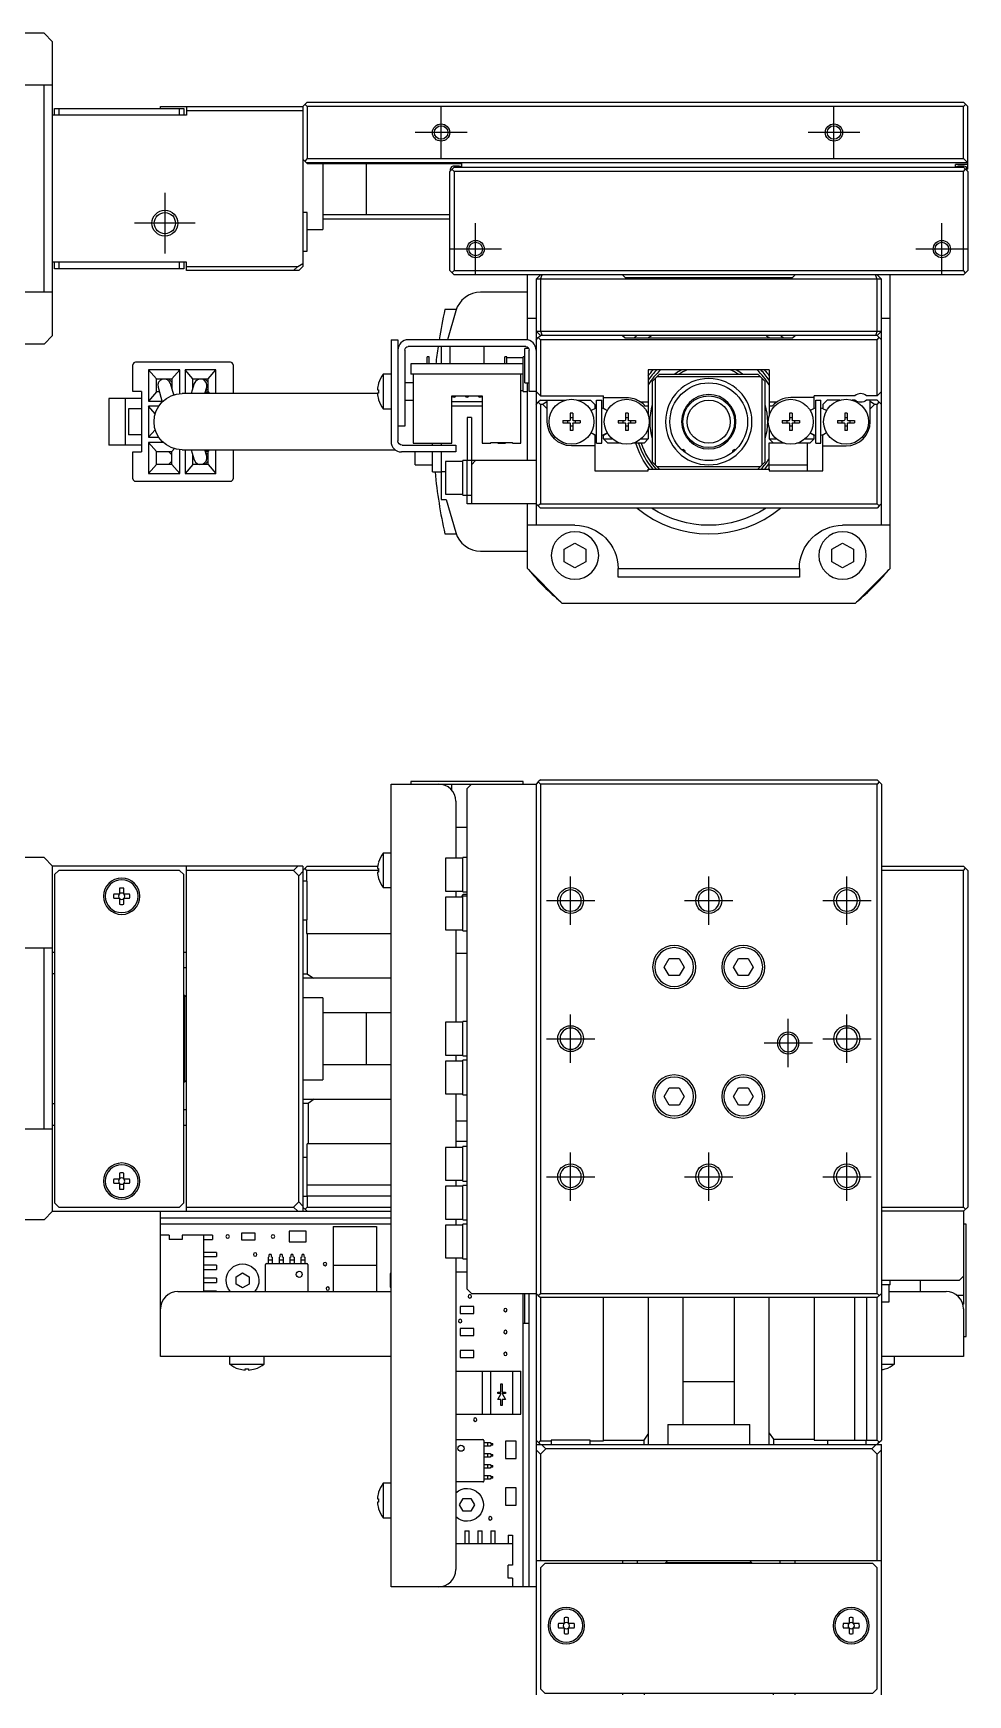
# Model space of a CAD drawing. Extents: x 0 to 805, y -8 to 496.
# Drawn here: x 278.1 to 386.4, y 300.8 to 493.3 of the extents above; entities that cross this region are included whole.
import ezdxf

# ---------------------------------------------------------------- set-up
doc = ezdxf.new("R2010")
doc.units = 0
doc.header["$LTSCALE"] = 0.5
doc.linetypes.add('CENTER', pattern=[50.8, 31.75, -6.35, 6.35, -6.35])
for name, color, linetype in [('MSM_CENTER', 1, 'CENTER'), ('MSM_CONTINUOUS', 7, 'CONTINUOUS'), ('MSM_NARROW', 5, 'CONTINUOUS')]:
    doc.layers.add(name, color=color, linetype=linetype)

msp = doc.modelspace()

# ---------------------------------------------------------------- linework, layer by layer
at = {"layer": 'MSM_CENTER'}
for p, q in [((325.38, 478.77), (325.38, 484.77)), ((370.88, 478.77), (370.88, 484.77)), ((328.38, 481.77), (322.38, 481.77)), ((373.88, 481.77), (367.88, 481.77)), ((293.38, 474.77), (293.38, 467.77)), ((296.88, 471.27), (289.88, 471.27)), ((329.38, 465.27), (329.38, 471.27)), ((383.38, 465.27), (383.38, 471.27)), ((332.38, 468.27), (326.38, 468.27)), ((386.38, 468.27), (380.38, 468.27)), ((340.38, 390), (340.38, 395.6)), ((356.38, 390), (356.38, 395.6)), ((372.38, 390), (372.38, 395.6)), ((337.58, 392.8), (343.18, 392.8)), ((353.58, 392.8), (359.18, 392.8)), ((369.58, 392.8), (375.18, 392.8)), ((340.38, 374), (340.38, 379.6)), ((372.38, 374), (372.38, 379.6)), ((365.58, 373.5), (365.58, 379.1)), ((337.58, 376.8), (343.18, 376.8)), ((362.78, 376.3), (368.38, 376.3)), ((369.58, 376.8), (375.18, 376.8)), ((340.38, 358), (340.38, 363.6)), ((356.38, 358), (356.38, 363.6)), ((372.38, 358), (372.38, 363.6)), ((337.58, 360.8), (343.18, 360.8)), ((353.58, 360.8), (359.18, 360.8)), ((369.58, 360.8), (375.18, 360.8))]:
    msp.add_line(p, q, dxfattribs=at)
at = {"layer": 'MSM_CONTINUOUS'}
for p, q in [((279.38, 493.27), (260.88, 493.27)), ((280.38, 492.27), (279.38, 493.27)), ((280.38, 458.27), (280.38, 492.27)), ((280.38, 487.27), (257.88, 487.27)), ((279.38, 463.27), (279.38, 487.27)), ((309.38, 484.77), (309.88, 485.27)), ((309.88, 485.27), (385.88, 485.27)), ((386.38, 484.77), (385.88, 485.27)), ((295.88, 483.77), (280.38, 483.77)), ((280.58, 483.77), (280.58, 484.57)), ((280.58, 484.57), (295.58, 484.57)), ((281.08, 484.57), (281.08, 483.77)), ((292.88, 484.77), (309.38, 484.77)), ((292.88, 484.57), (292.88, 484.77)), ((295.08, 483.77), (295.08, 484.57)), ((295.58, 484.57), (295.58, 483.77)), ((295.88, 484.77), (295.88, 483.77)), ((309.38, 484.27), (295.88, 484.27)), ((309.38, 484.77), (309.38, 466.27)), ((309.63, 485.02), (309.88, 484.77)), ((309.88, 484.77), (309.88, 478.77)), ((385.88, 484.77), (309.88, 484.77)), ((385.88, 484.77), (386.13, 485.02)), ((385.88, 478.77), (385.88, 484.77)), ((386.38, 477.57), (386.38, 484.77)), ((309.78, 478.27), (309.38, 478.67)), ((309.88, 478.77), (309.58, 478.47)), ((386.38, 478.27), (309.78, 478.27)), ((309.78, 478.27), (309.88, 478.17)), ((309.88, 478.77), (385.88, 478.77)), ((309.88, 478.17), (327.78, 478.17)), ((311.68, 478.17), (311.68, 470.52)), ((316.68, 478.27), (316.68, 472.27)), ((326.38, 477.27), (326.88, 477.77)), ((326.48, 477.37), (326.48, 477.57)), ((326.63, 477.52), (326.88, 477.27)), ((327.48, 477.87), (326.78, 477.87)), ((326.88, 477.77), (385.88, 477.77)), ((327.78, 477.77), (327.78, 478.17)), ((386.38, 478.07), (384.98, 478.07)), ((384.98, 477.77), (384.98, 478.07)), ((385.98, 477.87), (385.28, 477.87)), ((386.38, 478.27), (385.88, 478.77)), ((385.88, 477.77), (386.38, 477.27)), ((385.88, 477.27), (386.13, 477.52)), ((386.38, 477.57), (386.28, 477.47)), ((386.28, 477.57), (386.28, 477.37)), ((326.38, 465.77), (326.38, 477.27)), ((326.88, 477.27), (326.88, 465.77)), ((385.88, 477.27), (326.88, 477.27)), ((385.88, 465.77), (385.88, 477.27)), ((386.38, 477.27), (386.38, 465.77)), ((309.88, 472.52), (309.38, 472.52)), ((309.88, 468.02), (309.88, 472.52)), ((311.68, 472.27), (326.38, 472.27)), ((311.68, 471.77), (326.38, 471.77)), ((309.88, 470.52), (311.68, 470.52)), ((309.38, 468.02), (309.88, 468.02)), ((295.88, 466.77), (280.38, 466.77)), ((280.58, 465.97), (280.58, 466.77)), ((295.58, 465.97), (280.58, 465.97)), ((281.08, 466.77), (281.08, 465.97)), ((295.08, 465.97), (295.08, 466.77)), ((295.58, 466.77), (295.58, 465.97)), ((295.88, 465.77), (295.88, 466.77)), ((295.88, 466.27), (308.77, 466.27)), ((308.27, 465.77), (308.77, 466.27)), ((308.77, 466.27), (309.38, 466.58)), ((309.38, 466.27), (308.88, 465.77)), ((308.88, 465.77), (295.88, 465.77)), ((326.88, 465.27), (326.38, 465.77)), ((326.88, 465.77), (326.63, 465.52)), ((326.88, 465.77), (385.88, 465.77)), ((385.88, 465.27), (326.88, 465.27)), ((335.38, 457.76), (335.38, 465.27)), ((336.38, 464.77), (336.88, 465.27)), ((336.38, 464.77), (336.38, 436.27)), ((376.38, 464.77), (336.38, 464.77)), ((336.88, 464.77), (337.09, 465.27)), ((336.88, 464.77), (336.88, 458.77)), ((346.68, 464.97), (346.38, 465.27)), ((346.68, 464.97), (366.08, 464.97)), ((366.38, 465.27), (366.08, 464.97)), ((375.88, 464.77), (375.68, 465.27)), ((376.38, 464.77), (375.88, 465.27)), ((375.88, 458.77), (375.88, 464.77)), ((376.38, 436.27), (376.38, 464.77)), ((377.38, 431.27), (377.38, 465.27)), ((386.13, 465.52), (385.88, 465.77)), ((385.88, 465.27), (386.38, 465.77)), ((280.38, 463.27), (257.88, 463.27)), ((335.38, 463.27), (329.96, 463.27)), ((327.14, 461.27), (325.81, 461.27)), ((327.08, 461.1), (326.13, 457.77)), ((335.38, 460.27), (336.38, 460.27)), ((376.38, 460.27), (377.38, 460.27)), ((279.38, 457.27), (280.38, 458.27)), ((336.38, 458.77), (376.38, 458.77)), ((336.88, 458.27), (336.38, 458.77)), ((336.63, 458.02), (336.88, 458.27)), ((336.88, 458.77), (337.09, 458.27)), ((375.88, 458.27), (336.88, 458.27)), ((346.38, 458.27), (346.68, 457.97)), ((366.08, 457.97), (366.38, 458.27)), ((375.88, 458.77), (375.68, 458.27)), ((376.38, 458.77), (375.88, 458.27)), ((375.88, 458.27), (376.13, 458.02)), ((279.38, 457.27), (260.88, 457.27)), ((319.58, 457.77), (319.58, 445.97)), ((319.58, 457.77), (320.38, 457.77)), ((320.38, 457.77), (320.38, 446.07)), ((321.18, 456.57), (321.18, 447.77)), ((335.18, 457.77), (321.58, 457.77)), ((335.18, 456.97), (321.58, 456.97)), ((325.38, 456.97), (325.38, 454.97)), ((326.38, 456.97), (326.38, 454.97)), ((330.38, 454.97), (330.38, 456.97)), ((335.08, 452.77), (335.08, 456.77)), ((335.53, 456.77), (335.08, 456.77)), ((335.38, 456.77), (335.38, 456.92)), ((335.58, 451.77), (335.58, 456.57)), ((336.38, 457.77), (336.63, 458.02)), ((336.63, 458.02), (336.88, 457.77)), ((336.88, 457.77), (336.88, 451.27)), ((375.88, 457.77), (336.88, 457.77)), ((346.68, 457.97), (366.08, 457.97)), ((375.88, 457.77), (376.13, 458.02)), ((375.88, 451.27), (375.88, 457.77)), ((376.13, 458.02), (376.38, 457.77)), ((289.68, 451.77), (289.68, 454.87)), ((300.98, 455.17), (289.98, 455.17)), ((295.13, 454.27), (291.48, 454.27)), ((291.48, 454.27), (291.48, 450.67)), ((292.43, 453.22), (291.48, 454.27)), ((294.18, 453.22), (295.13, 454.27)), ((295.13, 451.51), (295.13, 454.27)), ((299.28, 454.27), (295.73, 454.27)), ((296.63, 453.22), (295.73, 454.27)), ((295.73, 454.27), (295.73, 451.52)), ((298.38, 453.22), (299.28, 454.27)), ((299.28, 451.52), (299.28, 454.27)), ((301.28, 454.87), (301.28, 451.52)), ((321.88, 454.97), (321.88, 453.77)), ((334.88, 454.97), (321.88, 454.97)), ((323.76, 454.97), (323.76, 455.77)), ((324.01, 455.77), (323.76, 455.77)), ((324.01, 454.97), (324.01, 455.77)), ((332.76, 454.97), (332.76, 455.77)), ((333.01, 455.77), (332.76, 455.77)), ((333.01, 454.97), (333.01, 455.77)), ((334.88, 455.67), (333.01, 455.67)), ((334.88, 451.77), (334.88, 455.77)), ((335.08, 455.77), (334.88, 455.77)), ((363.38, 454.27), (349.38, 454.27)), ((349.38, 454.27), (349.38, 448.99)), ((363.38, 454.27), (363.38, 448.99)), ((292.43, 453.22), (294.18, 453.22)), ((292.43, 451.72), (292.43, 453.22)), ((293.81, 453.22), (294.18, 452.85)), ((294.4, 451.37), (294.03, 452.68)), ((294.18, 453.22), (294.18, 452.13)), ((296.79, 452.69), (296.44, 451.52)), ((296.63, 453.22), (298.38, 453.22)), ((296.63, 452.16), (296.63, 453.22)), ((298.01, 453.22), (298.38, 452.85)), ((298.38, 451.72), (298.38, 453.22)), ((318.13, 452.72), (318.13, 452.7)), ((318.68, 453.77), (318.68, 449.77)), ((319.58, 453.77), (318.68, 453.77)), ((322.13, 452.77), (321.18, 452.77)), ((334.88, 453.77), (321.88, 453.77)), ((322.13, 453.77), (322.13, 445.77)), ((334.63, 445.77), (334.63, 453.77)), ((335.08, 452.77), (335.58, 452.77)), ((335.38, 443.77), (335.38, 452.77)), ((349.88, 452.97), (350.18, 453.27)), ((349.88, 443.57), (349.88, 452.97)), ((350.38, 453.47), (350.18, 453.27)), ((350.18, 453.27), (350.18, 443.27)), ((350.38, 453.47), (350.68, 453.77)), ((362.38, 453.47), (350.38, 453.47)), ((350.68, 453.77), (362.08, 453.77)), ((362.08, 453.77), (362.88, 452.97)), ((362.58, 443.27), (362.58, 453.27)), ((362.88, 452.97), (362.88, 443.57)), ((290.68, 450.97), (286.88, 450.97)), ((286.88, 450.97), (286.88, 445.57)), ((288.8, 450.97), (288.8, 445.57)), ((290.68, 451.77), (289.68, 451.77)), ((290.68, 451.77), (290.68, 444.77)), ((292.43, 451.72), (291.48, 450.67)), ((291.48, 450.67), (293.03, 450.67)), ((292.74, 451.72), (292.43, 451.72)), ((292.59, 452.27), (293.07, 450.55)), ((294.35, 451.54), (294.48, 451.4)), ((318, 451.52), (295.38, 451.52)), ((298.01, 451.52), (298.23, 452.26)), ((298.07, 451.72), (298.38, 451.72)), ((298.38, 452.1), (298.09, 451.81)), ((298.38, 451.72), (298.55, 451.52)), ((318, 451.97), (318.13, 451.97)), ((318.13, 451.57), (318, 451.57)), ((318.13, 451.97), (318.13, 451.57)), ((318.13, 450.84), (318.13, 450.82)), ((321.18, 450.77), (322.13, 450.77)), ((326.63, 451.27), (330.13, 451.27)), ((326.63, 445.77), (326.63, 451.27)), ((330.13, 450.57), (326.63, 450.57)), ((330.13, 451.27), (330.13, 445.77)), ((334.63, 451.87), (334.88, 451.87)), ((334.88, 451.77), (335.38, 451.77)), ((336.38, 451.77), (335.58, 451.77)), ((336.88, 451.27), (336.38, 451.77)), ((336.38, 450.27), (336.63, 450.52)), ((336.88, 450.77), (336.63, 450.52)), ((336.63, 450.52), (336.88, 450.27)), ((336.88, 451.27), (344.18, 451.27)), ((336.88, 450.77), (339.77, 450.77)), ((337.68, 450.63), (337.18, 450.27)), ((337.68, 448.27), (337.68, 450.77)), ((341.2, 450.77), (342.68, 450.77)), ((343.18, 450.27), (342.68, 450.77)), ((343.38, 450.77), (343.98, 450.77)), ((343.38, 445.77), (343.38, 450.77)), ((343.98, 445.77), (343.98, 450.77)), ((344.18, 449.82), (344.18, 451.27)), ((344.18, 451.07), (346.88, 451.07)), ((348.48, 450.57), (349.38, 450.57)), ((355.32, 451.24), (355.32, 451.24)), ((363.38, 450.57), (364.29, 450.57)), ((368.58, 451.07), (365.88, 451.07)), ((373.32, 451.27), (368.58, 451.27)), ((368.58, 449.82), (368.58, 451.27)), ((368.78, 450.77), (369.38, 450.77)), ((368.78, 445.77), (368.78, 450.77)), ((369.38, 445.77), (369.38, 450.77)), ((370.08, 450.77), (369.58, 450.27)), ((371.57, 450.77), (370.08, 450.77)), ((373.32, 450.77), (373, 450.77)), ((375.88, 451.27), (374.64, 451.27)), ((375.88, 450.77), (374.64, 450.77)), ((375.08, 448.27), (375.08, 450.77)), ((375.58, 450.27), (375.08, 450.63)), ((376.38, 451.77), (375.88, 451.27)), ((376.13, 450.52), (375.88, 450.77)), ((375.88, 450.27), (376.13, 450.52)), ((376.13, 450.52), (376.38, 450.27)), ((290.68, 449.77), (289.18, 449.77)), ((289.18, 449.77), (289.18, 446.77)), ((291.48, 450.07), (291.48, 446.47)), ((292.27, 449.2), (291.48, 450.07)), ((292.68, 450.07), (291.48, 450.07)), ((318.68, 449.77), (319.58, 449.77)), ((330.13, 450.07), (326.63, 450.07)), ((328.88, 448.77), (328.38, 448.77)), ((328.38, 448.77), (328.38, 443.77)), ((328.88, 448.77), (328.88, 438.77)), ((336.88, 450.27), (336.88, 438.77)), ((337.18, 450.27), (336.88, 450.27)), ((337.18, 450.27), (337.68, 449.77)), ((340.63, 449.27), (340.34, 449.27)), ((340.34, 449.27), (340.34, 448.48)), ((340.34, 448.74), (340.63, 448.74)), ((340.63, 449.27), (340.63, 448.48)), ((343.18, 449.79), (343.09, 449.74)), ((343.18, 450.27), (343.18, 449.79)), ((344.32, 449.74), (344.18, 449.82)), ((347.03, 449.27), (346.74, 449.27)), ((346.74, 449.27), (346.74, 448.48)), ((346.74, 448.74), (347.03, 448.74)), ((347.03, 449.27), (347.03, 448.48)), ((349.38, 450.07), (349.03, 450.07)), ((353.52, 449.58), (353.58, 449.65)), ((353.58, 449.72), (353.58, 449.65)), ((363.74, 450.07), (363.38, 450.07)), ((366.03, 449.27), (365.74, 449.27)), ((365.74, 449.27), (365.74, 448.48)), ((365.74, 448.74), (366.03, 448.74)), ((366.03, 449.27), (366.03, 448.48)), ((368.58, 449.82), (368.44, 449.74)), ((369.58, 450.27), (369.58, 449.79)), ((369.67, 449.74), (369.58, 449.79)), ((372.43, 449.27), (372.14, 449.27)), ((372.14, 449.27), (372.14, 448.48)), ((372.14, 448.74), (372.43, 448.74)), ((372.43, 449.27), (372.43, 448.48)), ((375.08, 449.77), (375.58, 450.27)), ((375.88, 450.27), (375.58, 450.27)), ((375.88, 438.77), (375.88, 450.27)), ((290.68, 446.77), (289.18, 446.77)), ((292.27, 447.34), (291.48, 446.47)), ((321.18, 447.77), (320.38, 447.77)), ((339.48, 448.42), (340.28, 448.42)), ((339.48, 448.42), (339.48, 448.13)), ((339.48, 448.13), (340.28, 448.13)), ((340.01, 448.42), (340.01, 448.13)), ((340.34, 448.07), (340.34, 447.27)), ((340.34, 447.8), (340.63, 447.8)), ((340.63, 447.27), (340.34, 447.27)), ((340.63, 448.07), (340.63, 447.27)), ((340.69, 448.42), (341.48, 448.42)), ((340.69, 448.13), (341.48, 448.13)), ((340.95, 448.13), (340.95, 448.42)), ((341.48, 448.42), (341.48, 448.13)), ((342.86, 446.95), (343.18, 446.76)), ((343.18, 446.76), (343.18, 442.57)), ((344.18, 446.73), (344.56, 446.95)), ((344.18, 446.27), (344.18, 446.73)), ((345.88, 448.42), (345.88, 448.13)), ((345.88, 448.42), (346.68, 448.42)), ((345.88, 448.13), (346.68, 448.13)), ((346.41, 448.42), (346.41, 448.13)), ((346.74, 448.07), (346.74, 447.27)), ((346.74, 447.8), (347.03, 447.8)), ((347.03, 447.27), (346.74, 447.27)), ((347.03, 448.07), (347.03, 447.27)), ((347.09, 448.42), (347.88, 448.42)), ((347.09, 448.13), (347.88, 448.13)), ((347.35, 448.13), (347.35, 448.42)), ((347.88, 448.42), (347.88, 448.13)), ((349.38, 447.56), (349.38, 446.27)), ((353.58, 446.9), (353.52, 446.96)), ((353.58, 446.9), (353.58, 446.83)), ((363.38, 447.56), (363.38, 446.27)), ((364.88, 448.42), (364.88, 448.13)), ((364.88, 448.42), (365.68, 448.42)), ((364.88, 448.13), (365.68, 448.13)), ((365.41, 448.42), (365.41, 448.13)), ((365.74, 448.07), (365.74, 447.27)), ((365.74, 447.8), (366.03, 447.8)), ((366.03, 447.27), (365.74, 447.27)), ((366.03, 448.07), (366.03, 447.27)), ((366.09, 448.42), (366.88, 448.42)), ((366.09, 448.13), (366.88, 448.13)), ((366.35, 448.13), (366.35, 448.42)), ((366.88, 448.42), (366.88, 448.13)), ((368.21, 446.95), (368.58, 446.73)), ((368.58, 446.27), (368.58, 446.73)), ((369.58, 446.76), (369.91, 446.95)), ((369.58, 442.57), (369.58, 446.76)), ((371.28, 448.42), (371.28, 448.13)), ((371.28, 448.42), (372.08, 448.42)), ((371.28, 448.13), (372.08, 448.13)), ((371.81, 448.42), (371.81, 448.13)), ((372.14, 448.07), (372.14, 447.27)), ((372.14, 447.8), (372.43, 447.8)), ((372.43, 447.27), (372.14, 447.27)), ((372.43, 448.07), (372.43, 447.27)), ((372.49, 448.42), (373.28, 448.42)), ((372.49, 448.13), (373.28, 448.13)), ((372.75, 448.13), (372.75, 448.42)), ((373.28, 448.42), (373.28, 448.13)), ((290.68, 445.57), (286.88, 445.57)), ((289.68, 441.67), (289.68, 444.77)), ((289.68, 444.77), (290.68, 444.77)), ((291.48, 446.47), (292.68, 446.47)), ((293.19, 445.87), (291.48, 445.87)), ((291.48, 445.87), (291.48, 442.27)), ((292.43, 444.82), (291.48, 445.87)), ((292.43, 444.82), (294.18, 444.82)), ((292.43, 443.32), (292.43, 444.82)), ((293.81, 444.82), (294.18, 444.45)), ((294.18, 444.82), (294.48, 445.15)), ((294.18, 443.32), (294.18, 444.82)), ((295.13, 442.27), (295.13, 445.03)), ((295.38, 445.02), (320.05, 445.02)), ((295.73, 445.02), (295.73, 442.27)), ((296.44, 445.02), (296.79, 443.86)), ((298.23, 444.29), (298.01, 445.02)), ((298.38, 444.82), (298.07, 444.82)), ((298.09, 444.74), (298.38, 444.45)), ((298.38, 444.82), (298.55, 445.02)), ((298.38, 443.32), (298.38, 444.82)), ((299.28, 442.27), (299.28, 445.02)), ((301.28, 445.02), (301.28, 441.67)), ((327.08, 444.77), (320.78, 444.77)), ((320.88, 445.57), (327.08, 445.57)), ((322.13, 445.77), (326.63, 445.77)), ((322.38, 443.27), (322.38, 444.77)), ((324.38, 445.57), (324.38, 445.77)), ((324.38, 442.45), (324.38, 444.77)), ((325.38, 445.77), (325.38, 445.57)), ((325.38, 444.77), (325.38, 439.27)), ((327.08, 445.57), (327.08, 444.77)), ((330.13, 445.77), (331.13, 445.77)), ((331.13, 445.77), (331.13, 445.87)), ((331.13, 445.87), (333.63, 445.87)), ((331.93, 445.87), (331.93, 445.77)), ((331.93, 445.77), (332.83, 445.77)), ((332.31, 445.87), (332.31, 445.77)), ((332.46, 445.87), (332.46, 445.77)), ((332.83, 445.87), (332.83, 445.77)), ((333.63, 445.77), (333.63, 445.87)), ((333.63, 445.77), (334.63, 445.77)), ((343.18, 445.47), (340.48, 445.47)), ((343.38, 445.77), (343.98, 445.77)), ((344.68, 445.77), (344.18, 446.27)), ((344.18, 446.27), (345.22, 446.27)), ((346.17, 445.77), (344.68, 445.77)), ((348.88, 445.77), (347.6, 445.77)), ((348.54, 446.27), (349.38, 446.27)), ((349.38, 446.27), (348.88, 445.77)), ((353.22, 445.07), (353.41, 445.07)), ((353.63, 444.85), (353.41, 445.07)), ((353.63, 444.85), (353.46, 444.85)), ((353.63, 444.71), (353.63, 444.85)), ((355.32, 445.31), (355.32, 445.31)), ((359.36, 445.07), (359.13, 444.85)), ((359.3, 444.85), (359.13, 444.85)), ((359.13, 444.85), (359.13, 444.71)), ((359.36, 445.07), (359.55, 445.07)), ((365.17, 445.77), (363.33, 445.77)), ((363.33, 445.77), (363.33, 442.77)), ((363.38, 446.27), (364.22, 446.27)), ((363.88, 445.77), (363.38, 446.27)), ((368.08, 445.77), (366.6, 445.77)), ((367.54, 446.27), (368.58, 446.27)), ((367.83, 442.57), (367.83, 445.77)), ((368.58, 446.27), (368.08, 445.77)), ((368.78, 445.77), (369.38, 445.77)), ((369.58, 445.47), (372.28, 445.47)), ((292.43, 443.32), (291.48, 442.27)), ((294.18, 443.32), (292.43, 443.32)), ((294.18, 443.7), (293.81, 443.32)), ((294.18, 443.32), (295.13, 442.27)), ((296.63, 443.32), (295.73, 442.27)), ((296.63, 443.32), (296.63, 444.39)), ((298.38, 443.32), (296.63, 443.32)), ((298.38, 443.7), (298.01, 443.32)), ((298.38, 443.32), (299.28, 442.27)), ((322.38, 443.27), (324.38, 443.27)), ((325.88, 443.67), (325.88, 439.87)), ((327.88, 443.67), (325.88, 443.67)), ((327.88, 439.77), (327.88, 443.77)), ((327.88, 439.77), (327.88, 443.77)), ((336.38, 443.77), (327.88, 443.77)), ((328.38, 439.77), (328.38, 443.77)), ((328.88, 443.27), (329.38, 443.77)), ((349.38, 442.57), (349.38, 442.77)), ((349.38, 442.77), (363.38, 442.77)), ((350.68, 442.77), (349.88, 443.57)), ((350.38, 443.07), (362.38, 443.07)), ((362.88, 443.57), (362.08, 442.77)), ((363.33, 443.27), (367.83, 443.27)), ((363.38, 442.77), (363.38, 442.57)), ((289.98, 441.37), (300.98, 441.37)), ((291.48, 442.27), (295.13, 442.27)), ((295.73, 442.27), (299.28, 442.27)), ((324.38, 442.45), (325.38, 442.45)), ((325.38, 442.49), (325.88, 442.49)), ((343.18, 442.57), (349.38, 442.57)), ((363.38, 442.57), (369.58, 442.57)), ((325.38, 439.27), (325.98, 439.27)), ((325.88, 439.87), (327.88, 439.87)), ((325.98, 439.27), (327.08, 435.45)), ((327.88, 439.77), (328.88, 439.77)), ((328.38, 438.77), (328.38, 439.77)), ((336.38, 438.77), (328.38, 438.77)), ((335.38, 431.27), (335.38, 438.77)), ((336.63, 438.52), (336.38, 438.77)), ((336.88, 438.77), (336.63, 438.52)), ((336.88, 438.27), (336.63, 438.52)), ((336.88, 438.77), (375.88, 438.77)), ((375.88, 438.27), (336.88, 438.27)), ((376.13, 438.52), (375.88, 438.77)), ((376.13, 438.52), (375.88, 438.27)), ((376.38, 438.77), (376.13, 438.52)), ((325.81, 435.27), (327.14, 435.27)), ((340.88, 436.27), (335.38, 436.27)), ((377.38, 436.27), (371.88, 436.27)), ((329.96, 433.27), (335.38, 433.27)), ((339.63, 433.5), (340.88, 434.22)), ((339.63, 432.05), (339.63, 433.5)), ((340.88, 434.22), (342.13, 433.5)), ((342.13, 433.5), (342.13, 432.05)), ((370.63, 433.5), (371.88, 434.22)), ((370.63, 432.05), (370.63, 433.5)), ((371.88, 434.22), (373.13, 433.5)), ((373.13, 433.5), (373.13, 432.05)), ((335.38, 431.27), (339.38, 427.27)), ((340.88, 431.33), (339.63, 432.05)), ((342.13, 432.05), (340.88, 431.33)), ((345.88, 431.27), (366.88, 431.27)), ((345.88, 430.27), (345.88, 431.27)), ((366.88, 431.27), (366.88, 430.27)), ((371.88, 431.33), (370.63, 432.05)), ((373.13, 432.05), (371.88, 431.33)), ((373.38, 427.27), (377.38, 431.27)), ((366.88, 430.27), (345.88, 430.27)), ((339.38, 427.27), (373.38, 427.27)), ((319.58, 313.3), (319.58, 406.3)), ((319.58, 406.3), (336.38, 406.3)), ((334.88, 406.6), (321.88, 406.6)), ((321.88, 406.6), (321.88, 406.3)), ((326.63, 405.56), (326.63, 406.3)), ((328.88, 406.3), (328.38, 405.8)), ((334.88, 406.3), (334.88, 406.6)), ((336.63, 406.55), (336.38, 406.3)), ((336.38, 406.3), (336.38, 300.8)), ((336.88, 406.8), (336.63, 406.55)), ((336.88, 406.3), (336.63, 406.55)), ((336.88, 406.8), (375.88, 406.8)), ((336.88, 406.3), (336.88, 347.3)), ((375.88, 406.3), (336.88, 406.3)), ((376.38, 406.3), (375.88, 406.8)), ((376.13, 406.55), (375.88, 406.3)), ((375.88, 347.3), (375.88, 406.3)), ((376.38, 406.3), (376.38, 330.3)), ((327.08, 404.3), (327.08, 397.7)), ((328.38, 347.8), (328.38, 405.8)), ((327.08, 401.3), (328.38, 401.3)), ((279.38, 397.8), (273.88, 397.8)), ((280.38, 396.8), (279.38, 397.8)), ((280.38, 356.8), (280.38, 396.8)), ((309.38, 396.8), (280.38, 396.8)), ((295.88, 356.8), (295.88, 396.8)), ((308.27, 396.3), (308.77, 396.8)), ((309.38, 396.8), (309.38, 356.8)), ((309.88, 396.8), (309.58, 396.5)), ((309.88, 396.8), (318.03, 396.8)), ((318.13, 397.25), (318.13, 397.23)), ((318.68, 398.3), (318.68, 394.3)), ((319.58, 398.3), (318.68, 398.3)), ((325.88, 397.7), (325.88, 393.9)), ((327.88, 397.7), (325.88, 397.7)), ((327.88, 393.8), (327.88, 397.8)), ((328.38, 397.8), (327.88, 397.8)), ((376.38, 396.8), (385.88, 396.8)), ((386.38, 396.3), (385.88, 396.8)), ((385.88, 396.3), (386.13, 396.55)), ((281.08, 396.3), (280.58, 395.8)), ((280.58, 395.8), (280.58, 357.8)), ((295.08, 396.3), (281.08, 396.3)), ((295.58, 395.8), (295.08, 396.3)), ((295.58, 357.8), (295.58, 395.8)), ((308.27, 396.3), (295.88, 396.3)), ((308.88, 395.68), (308.27, 396.3)), ((309.38, 396.18), (308.88, 395.68)), ((308.88, 357.91), (308.88, 395.68)), ((309.58, 396.5), (309.38, 396.3)), ((309.88, 395.05), (309.38, 395.05)), ((309.58, 396.5), (309.78, 396.3)), ((309.78, 396.3), (309.78, 395.05)), ((318.13, 396.3), (309.78, 396.3)), ((309.88, 390.55), (309.88, 395.05)), ((318, 396.5), (318.13, 396.5)), ((318.13, 396.1), (318, 396.1)), ((318.13, 396.5), (318.13, 396.1)), ((318.13, 395.37), (318.13, 395.35)), ((385.88, 396.3), (376.38, 396.3)), ((385.88, 357.3), (385.88, 396.3)), ((386.38, 396.3), (386.38, 357.3)), ((288.14, 393.54), (287.46, 393.54)), ((287.46, 393.06), (288.14, 393.06)), ((288.14, 394.22), (288.14, 393.54)), ((288.14, 393.06), (288.14, 392.38)), ((288.62, 393.54), (288.62, 394.22)), ((289.3, 393.54), (288.62, 393.54)), ((288.62, 393.06), (289.3, 393.06)), ((288.62, 392.38), (288.62, 393.06)), ((318.68, 394.3), (319.58, 394.3)), ((325.88, 393.9), (327.88, 393.9)), ((325.88, 393.2), (325.88, 389.4)), ((327.88, 393.2), (325.88, 393.2)), ((327.08, 393.9), (327.08, 393.2)), ((327.75, 393.2), (327.95, 393.55)), ((327.88, 393.8), (328.38, 393.8)), ((327.88, 389.3), (327.88, 393.3)), ((328.38, 393.3), (327.88, 393.3)), ((327.95, 393.55), (328.38, 393.55)), ((309.38, 390.55), (309.88, 390.55)), ((309.78, 390.55), (309.78, 389)), ((309.78, 389), (319.58, 389)), ((309.88, 389), (309.88, 384.3)), ((325.88, 389.4), (327.88, 389.4)), ((327.08, 389.4), (327.08, 378.7)), ((327.88, 389.3), (328.38, 389.3)), ((280.38, 387.3), (257.88, 387.3)), ((279.38, 366.3), (279.38, 387.3)), ((280.58, 386.8), (280.38, 386.8)), ((295.88, 386.8), (295.58, 386.8)), ((295.58, 385.05), (295.88, 385.05)), ((327.08, 386.7), (328.38, 386.7)), ((351.23, 385.1), (351.81, 386.1)), ((351.81, 384.1), (351.23, 385.1)), ((351.81, 386.1), (352.96, 386.1)), ((352.96, 386.1), (353.54, 385.1)), ((353.54, 385.1), (352.96, 384.1)), ((359.23, 385.1), (359.81, 386.1)), ((359.81, 384.1), (359.23, 385.1)), ((359.81, 386.1), (360.96, 386.1)), ((360.96, 386.1), (361.54, 385.1)), ((361.54, 385.1), (360.96, 384.1)), ((280.58, 384.3), (280.38, 384.3)), ((309.38, 384.3), (309.88, 384.3)), ((319.58, 383.8), (309.38, 383.8)), ((309.88, 384.3), (310.59, 383.8)), ((352.96, 384.1), (351.81, 384.1)), ((360.96, 384.1), (359.81, 384.1)), ((295.68, 381.8), (295.58, 381.8)), ((295.68, 371.8), (295.68, 381.8)), ((295.88, 381.6), (295.68, 381.8)), ((311.68, 381.55), (309.38, 381.55)), ((311.68, 381.55), (311.68, 372.05)), ((319.58, 379.8), (311.68, 379.8)), ((316.68, 379.8), (316.68, 373.8)), ((325.88, 378.7), (325.88, 374.9)), ((327.88, 378.7), (325.88, 378.7)), ((327.88, 374.8), (327.88, 378.8)), ((328.38, 378.8), (327.88, 378.8)), ((311.68, 373.8), (319.58, 373.8)), ((325.88, 374.9), (327.88, 374.9)), ((325.88, 374.2), (325.88, 370.4)), ((327.88, 374.2), (325.88, 374.2)), ((327.08, 374.9), (327.08, 374.2)), ((327.88, 374.8), (328.38, 374.8)), ((327.88, 370.3), (327.88, 374.3)), ((328.38, 374.3), (327.88, 374.3)), ((295.58, 371.8), (295.68, 371.8)), ((295.68, 371.8), (295.88, 372)), ((309.38, 372.05), (311.68, 372.05)), ((309.38, 369.8), (319.58, 369.8)), ((310.69, 369.8), (309.98, 369.3)), ((325.88, 370.4), (327.88, 370.4)), ((327.08, 370.4), (327.08, 364.2)), ((327.88, 370.3), (328.38, 370.3)), ((351.23, 370.1), (351.81, 371.1)), ((351.81, 369.1), (351.23, 370.1)), ((351.81, 371.1), (352.96, 371.1)), ((352.96, 371.1), (353.54, 370.1)), ((353.54, 370.1), (352.96, 369.1)), ((359.23, 370.1), (359.81, 371.1)), ((359.81, 369.1), (359.23, 370.1)), ((359.81, 371.1), (360.96, 371.1)), ((360.96, 371.1), (361.54, 370.1)), ((361.54, 370.1), (360.96, 369.1)), ((280.38, 369.3), (280.58, 369.3)), ((295.88, 368.55), (295.58, 368.55)), ((309.98, 369.3), (309.38, 369.3)), ((309.98, 369.3), (309.98, 364.6)), ((352.96, 369.1), (351.81, 369.1)), ((360.96, 369.1), (359.81, 369.1)), ((280.38, 366.3), (257.88, 366.3)), ((280.38, 366.8), (280.58, 366.8)), ((295.58, 366.8), (295.88, 366.8)), ((327.08, 367.3), (328.38, 367.3)), ((309.88, 358.55), (309.88, 364.6)), ((319.58, 364.6), (309.88, 364.6)), ((325.88, 364.2), (325.88, 360.4)), ((327.88, 364.2), (325.88, 364.2)), ((328.38, 364.9), (327.08, 364.9)), ((327.88, 360.3), (327.88, 364.3)), ((328.38, 364.3), (327.88, 364.3)), ((309.88, 363.05), (309.38, 363.05)), ((288.14, 360.54), (287.46, 360.54)), ((287.46, 360.06), (288.14, 360.06)), ((288.14, 361.22), (288.14, 360.54)), ((288.14, 360.06), (288.14, 359.38)), ((288.62, 360.54), (288.62, 361.22)), ((289.3, 360.54), (288.62, 360.54)), ((288.62, 359.38), (288.62, 360.06)), ((288.62, 360.06), (289.3, 360.06)), ((325.88, 360.4), (327.88, 360.4)), ((327.08, 360.4), (327.08, 359.7)), ((327.88, 360.3), (328.38, 360.3)), ((309.38, 358.55), (309.88, 358.55)), ((309.88, 359.86), (319.58, 359.86)), ((309.88, 358.54), (309.88, 357.3)), ((319.58, 358.54), (309.88, 358.54)), ((325.88, 359.7), (325.88, 355.9)), ((327.88, 359.7), (325.88, 359.7)), ((327.88, 355.8), (327.88, 359.8)), ((328.38, 359.8), (327.88, 359.8)), ((279.38, 355.8), (280.38, 356.8)), ((280.38, 356.8), (319.58, 356.8)), ((280.58, 357.8), (281.08, 357.3)), ((281.08, 357.3), (295.08, 357.3)), ((292.88, 340), (292.88, 356.8)), ((295.08, 357.3), (295.58, 357.8)), ((295.88, 357.3), (308.27, 357.3)), ((308.27, 357.3), (308.88, 357.91)), ((308.77, 356.8), (308.27, 357.3)), ((308.88, 357.91), (309.38, 357.41)), ((309.38, 357.3), (309.88, 356.8)), ((309.88, 357.3), (309.63, 357.05)), ((309.88, 357.3), (319.58, 357.3)), ((376.38, 357.3), (385.88, 357.3)), ((385.88, 356.8), (376.38, 356.8)), ((385.88, 356.8), (386.38, 357.3)), ((386.13, 357.05), (385.88, 357.3)), ((385.88, 356.8), (385.88, 346.05)), ((279.38, 355.8), (273.88, 355.8)), ((319.58, 356), (292.88, 356)), ((319.58, 355.3), (292.88, 355.3)), ((302.24, 354.28), (302.24, 353.48)), ((303.84, 354.28), (302.24, 354.28)), ((303.84, 353.48), (303.84, 354.28)), ((309.76, 354.5), (307.76, 354.5)), ((307.76, 354.5), (307.76, 353.25)), ((309.76, 353.25), (309.76, 354.5)), ((312.88, 355.05), (317.88, 355.05)), ((312.88, 355.05), (312.88, 347.5)), ((317.88, 355.05), (317.88, 347.5)), ((325.88, 355.9), (327.88, 355.9)), ((325.88, 355.2), (325.88, 351.4)), ((327.88, 355.2), (325.88, 355.2)), ((327.08, 355.9), (327.08, 355.2)), ((327.88, 355.8), (328.38, 355.8)), ((327.88, 351.3), (327.88, 355.3)), ((328.38, 355.3), (327.88, 355.3)), ((386.18, 355.3), (385.88, 355.3)), ((386.18, 342.3), (386.18, 355.3)), ((293.88, 354.05), (292.88, 354.05)), ((293.88, 354.05), (293.88, 353.55)), ((295.38, 353.55), (293.88, 353.55)), ((295.38, 354.05), (295.38, 353.55)), ((298.88, 354.05), (295.38, 354.05)), ((297.88, 347.5), (297.88, 354.05)), ((297.88, 353.55), (298.88, 353.55)), ((298.88, 354.05), (298.88, 353.55)), ((302.24, 353.48), (303.84, 353.48)), ((307.76, 353.25), (309.76, 353.25)), ((299.38, 352.05), (297.88, 352.05)), ((297.88, 351.55), (299.38, 351.55)), ((299.38, 350.55), (297.88, 350.55)), ((299.38, 352.05), (299.38, 351.55)), ((299.38, 350.55), (299.38, 350.05)), ((305.04, 347.5), (305.04, 350.65)), ((305.14, 350.75), (309.84, 350.75)), ((305.37, 351.48), (305.48, 351.55)), ((305.37, 350.75), (305.37, 351.48)), ((305.37, 351.19), (305.8, 351.19)), ((305.68, 351.8), (305.48, 351.8)), ((305.48, 351.55), (305.48, 351.8)), ((305.68, 351.8), (305.68, 351.55)), ((305.68, 351.55), (305.8, 351.48)), ((305.8, 351.48), (305.8, 350.75)), ((306.64, 351.48), (306.75, 351.55)), ((306.64, 350.75), (306.64, 351.48)), ((306.64, 351.19), (307.07, 351.19)), ((306.95, 351.8), (306.75, 351.8)), ((306.75, 351.55), (306.75, 351.8)), ((306.95, 351.8), (306.95, 351.55)), ((306.95, 351.55), (307.07, 351.48)), ((307.07, 351.48), (307.07, 350.75)), ((307.91, 351.48), (308.02, 351.55)), ((307.91, 350.75), (307.91, 351.48)), ((307.91, 351.19), (308.34, 351.19)), ((308.02, 351.55), (308.02, 351.8)), ((308.22, 351.8), (308.02, 351.8)), ((308.22, 351.8), (308.22, 351.55)), ((308.22, 351.55), (308.34, 351.48)), ((308.34, 351.48), (308.34, 350.75)), ((309.18, 351.48), (309.29, 351.55)), ((309.18, 350.75), (309.18, 351.48)), ((309.18, 351.19), (309.61, 351.19)), ((309.49, 351.8), (309.29, 351.8)), ((309.29, 351.55), (309.29, 351.8)), ((309.49, 351.8), (309.49, 351.55)), ((309.49, 351.55), (309.61, 351.48)), ((309.61, 351.48), (309.61, 350.75)), ((309.94, 350.65), (309.94, 347.5)), ((312.88, 350.55), (317.88, 350.55)), ((325.88, 351.4), (327.88, 351.4)), ((327.08, 351.4), (327.08, 315.3)), ((327.88, 351.3), (328.38, 351.3)), ((297.88, 350.05), (299.38, 350.05)), ((299.38, 349.05), (297.88, 349.05)), ((297.88, 348.55), (299.38, 348.55)), ((299.38, 349.05), (299.38, 348.55)), ((301.63, 349.23), (302.38, 349.66)), ((301.63, 348.36), (301.63, 349.23)), ((302.38, 349.66), (303.13, 349.23)), ((303.13, 349.23), (303.13, 348.36)), ((319.47, 349.6), (319.47, 348)), ((319.58, 349.6), (319.47, 349.6)), ((327.08, 349.8), (328.38, 349.8)), ((385.38, 348.8), (376.38, 348.8)), ((377.38, 348.3), (377.38, 348.8)), ((380.88, 348.8), (380.88, 347.5)), ((385.38, 348.8), (385.88, 349.3)), ((294.88, 347.5), (319.58, 347.5)), ((299.38, 347.55), (297.88, 347.55)), ((299.38, 347.55), (299.38, 347.5)), ((302.38, 347.93), (301.63, 348.36)), ((303.13, 348.36), (302.38, 347.93)), ((319.47, 348), (319.58, 348)), ((328.38, 347.8), (328.88, 347.3)), ((328.88, 347.3), (336.38, 347.3)), ((334.88, 313.3), (334.88, 347.3)), ((335.08, 343.8), (335.08, 347.3)), ((335.58, 313.3), (335.58, 347.3)), ((336.38, 347.3), (336.63, 347.05)), ((336.63, 347.05), (336.88, 347.3)), ((336.63, 347.05), (336.88, 346.8)), ((336.88, 347.3), (375.88, 347.3)), ((336.88, 346.8), (336.88, 330.2)), ((375.88, 346.8), (336.88, 346.8)), ((344.18, 330.2), (344.18, 346.8)), ((349.38, 346.8), (349.38, 329.8)), ((353.38, 346.8), (353.38, 332.1)), ((359.38, 332.1), (359.38, 346.8)), ((363.38, 329.8), (363.38, 346.8)), ((368.58, 346.8), (368.58, 330.3)), ((373.32, 330.3), (373.32, 346.8)), ((374.64, 346.8), (374.64, 330.3)), ((375.88, 347.3), (376.13, 347.05)), ((375.88, 346.8), (376.13, 347.05)), ((375.88, 330.3), (375.88, 346.8)), ((376.13, 347.05), (376.38, 347.3)), ((377.38, 348.3), (376.38, 348.3)), ((377.28, 346.3), (377.28, 348.3)), ((377.28, 347.5), (383.88, 347.5)), ((385.88, 347.05), (385.15, 347.05)), ((327.58, 345.76), (327.58, 344.96)), ((329.18, 345.76), (327.58, 345.76)), ((327.58, 344.96), (329.18, 344.96)), ((329.18, 344.96), (329.18, 345.76)), ((376.38, 346.3), (377.28, 346.3)), ((385.81, 346.05), (385.88, 346.05)), ((385.88, 345.5), (385.88, 340)), ((329.18, 343.22), (327.58, 343.22)), ((327.58, 343.22), (327.58, 342.42)), ((329.18, 342.42), (329.18, 343.22)), ((335.58, 343.8), (334.88, 343.8)), ((327.58, 342.42), (329.18, 342.42)), ((329.18, 340.68), (327.58, 340.68)), ((327.58, 340.68), (327.58, 339.88)), ((329.18, 339.88), (329.18, 340.68)), ((385.88, 342.3), (386.18, 342.3)), ((319.58, 340), (292.88, 340)), ((300.88, 340), (300.88, 339.1)), ((300.88, 339.1), (304.88, 339.1)), ((304.88, 339.1), (304.88, 340)), ((327.58, 339.88), (329.18, 339.88)), ((385.88, 340), (376.38, 340)), ((376.38, 339.1), (377.88, 339.1)), ((377.88, 339.1), (377.88, 340)), ((301.93, 338.54), (301.95, 338.54)), ((302.68, 338.54), (303.08, 338.54)), ((302.68, 338.41), (302.68, 338.54)), ((303.08, 338.54), (303.08, 338.41)), ((303.81, 338.54), (303.83, 338.54)), ((327.08, 338.3), (334.63, 338.3)), ((330.13, 338.3), (330.13, 333.3)), ((331.13, 333.3), (331.13, 338.3)), ((333.63, 338.3), (333.63, 333.3)), ((334.63, 333.3), (334.63, 338.3)), ((353.38, 337.1), (359.38, 337.1)), ((376.81, 338.54), (376.83, 338.54)), ((331.93, 335.7), (331.93, 335.85)), ((331.93, 335.85), (332.31, 335.85)), ((331.93, 335.02), (332.33, 335.7)), ((332.33, 335.7), (331.93, 335.7)), ((332.31, 335.02), (331.93, 335.02)), ((332.31, 336.8), (332.46, 336.8)), ((332.31, 335.85), (332.31, 336.8)), ((332.31, 334.32), (332.31, 335.02)), ((332.83, 335.7), (332.44, 335.7)), ((332.44, 335.7), (332.83, 335.02)), ((332.46, 336.8), (332.46, 335.85)), ((332.46, 335.85), (332.83, 335.85)), ((332.83, 335.02), (332.46, 335.02)), ((332.46, 335.02), (332.46, 334.32)), ((332.83, 335.85), (332.83, 335.7)), ((327.08, 333.3), (334.63, 333.3)), ((332.46, 334.32), (332.31, 334.32)), ((351.63, 332.1), (361.13, 332.1)), ((351.63, 332.1), (351.63, 329.8)), ((361.13, 329.8), (361.13, 332.1)), ((363.38, 331.1), (363.88, 330.4)), ((327.08, 330.35), (330.23, 330.35)), ((330.33, 330.25), (330.33, 325.55)), ((330.33, 330.02), (331.07, 330.02)), ((331.07, 329.59), (330.33, 329.59)), ((330.77, 330.02), (330.77, 329.59)), ((331.07, 330.02), (331.13, 329.91)), ((331.13, 329.71), (331.07, 329.59)), ((331.13, 329.91), (331.38, 329.91)), ((331.38, 329.71), (331.13, 329.71)), ((331.38, 329.71), (331.38, 329.91)), ((334.09, 330.17), (332.84, 330.17)), ((332.84, 330.17), (332.84, 328.17)), ((334.09, 328.17), (334.09, 330.17)), ((336.38, 330.3), (336.88, 329.8)), ((336.38, 329.8), (376.38, 329.8)), ((336.88, 328.68), (336.38, 329.18)), ((336.68, 330), (336.88, 330.2)), ((336.88, 330.2), (338.13, 330.2)), ((337.5, 329.3), (336.88, 328.68)), ((337, 329.8), (337.5, 329.3)), ((375.27, 329.3), (337.5, 329.3)), ((342.63, 330.3), (338.13, 330.3)), ((338.13, 330.3), (338.13, 329.8)), ((342.63, 329.8), (342.63, 330.3)), ((342.63, 330.2), (344.18, 330.2)), ((344.18, 330.3), (348.88, 330.3)), ((348.88, 330.3), (349.38, 331)), ((348.88, 329.8), (348.88, 330.3)), ((363.88, 330.4), (368.58, 330.4)), ((363.88, 330.4), (363.88, 329.8)), ((368.58, 330.3), (374.63, 330.3)), ((370.13, 330.3), (370.13, 329.8)), ((374.63, 329.8), (374.63, 330.3)), ((374.64, 330.3), (375.88, 330.3)), ((375.27, 329.3), (375.77, 329.8)), ((375.88, 328.68), (375.27, 329.3)), ((375.88, 330.3), (376.13, 330.05)), ((375.88, 329.8), (376.13, 330.05)), ((376.38, 329.18), (375.88, 328.68)), ((376.13, 330.05), (376.38, 330.3)), ((376.38, 300.8), (376.38, 329.8)), ((330.33, 328.75), (331.07, 328.75)), ((331.07, 328.32), (330.33, 328.32)), ((330.33, 327.48), (331.07, 327.48)), ((330.77, 328.75), (330.77, 328.32)), ((330.77, 327.48), (330.77, 327.05)), ((331.07, 328.75), (331.13, 328.64)), ((331.13, 328.44), (331.07, 328.32)), ((331.07, 327.48), (331.13, 327.37)), ((331.13, 328.64), (331.38, 328.64)), ((331.38, 328.44), (331.13, 328.44)), ((331.13, 327.37), (331.38, 327.37)), ((331.38, 328.44), (331.38, 328.64)), ((331.38, 327.17), (331.38, 327.37)), ((332.84, 328.17), (334.09, 328.17)), ((336.88, 328.68), (336.88, 316.3)), ((375.88, 316.3), (375.88, 328.68)), ((318.68, 325.3), (318.68, 321.3)), ((319.58, 325.3), (318.68, 325.3)), ((330.23, 325.45), (327.08, 325.45)), ((331.07, 327.05), (330.33, 327.05)), ((330.33, 326.21), (331.07, 326.21)), ((331.07, 325.78), (330.33, 325.78)), ((330.77, 326.21), (330.77, 325.78)), ((331.13, 327.17), (331.07, 327.05)), ((331.07, 326.21), (331.13, 326.1)), ((331.13, 325.9), (331.07, 325.78)), ((331.38, 327.17), (331.13, 327.17)), ((331.13, 326.1), (331.38, 326.1)), ((331.38, 325.9), (331.13, 325.9)), ((331.38, 325.9), (331.38, 326.1)), ((318, 323.5), (318.13, 323.5)), ((318.13, 324.25), (318.13, 324.23)), ((318.13, 323.5), (318.13, 323.1)), ((327.52, 322.8), (327.95, 323.55)), ((327.95, 323.55), (328.82, 323.55)), ((328.82, 323.55), (329.25, 322.8)), ((332.84, 324.77), (332.84, 322.77)), ((334.09, 324.77), (332.84, 324.77)), ((334.09, 322.77), (334.09, 324.77)), ((318.13, 323.1), (318, 323.1)), ((318.13, 322.37), (318.13, 322.35)), ((327.95, 322.05), (327.52, 322.8)), ((328.82, 322.05), (327.95, 322.05)), ((329.25, 322.8), (328.82, 322.05)), ((332.84, 322.77), (334.09, 322.77)), ((318.68, 321.3), (319.58, 321.3)), ((327.08, 319.8), (327.13, 319.8)), ((327.13, 318.3), (327.13, 319.8)), ((328.13, 319.8), (328.63, 319.8)), ((328.13, 319.8), (328.13, 318.3)), ((328.63, 318.3), (328.63, 319.8)), ((329.63, 319.8), (330.13, 319.8)), ((329.63, 319.8), (329.63, 318.3)), ((330.13, 318.3), (330.13, 319.8)), ((331.13, 319.8), (331.63, 319.8)), ((331.13, 319.8), (331.13, 318.3)), ((331.63, 318.3), (331.63, 319.8)), ((333.63, 318.3), (327.08, 318.3)), ((333.13, 319.3), (333.63, 319.3)), ((333.13, 319.3), (333.13, 318.3)), ((333.63, 319.3), (333.63, 315.8)), ((333.13, 314.3), (333.13, 315.8)), ((333.63, 315.8), (333.13, 315.8)), ((376.38, 316.3), (336.38, 316.3)), ((337.38, 316), (336.88, 315.5)), ((375.38, 316), (337.38, 316)), ((346.38, 316.3), (346.38, 316)), ((348.13, 316), (348.13, 316.3)), ((351.58, 316.3), (351.38, 316.1)), ((361.38, 316.1), (351.38, 316.1)), ((351.38, 316.1), (351.38, 316)), ((361.38, 316.1), (361.18, 316.3)), ((361.38, 316), (361.38, 316.1)), ((364.63, 316.3), (364.63, 316)), ((366.38, 316), (366.38, 316.3)), ((375.88, 315.5), (375.38, 316)), ((333.63, 314.3), (333.13, 314.3)), ((333.63, 314.3), (333.63, 313.3)), ((336.88, 315.5), (336.88, 301.5)), ((375.88, 301.5), (375.88, 315.5)), ((336.38, 313.3), (319.58, 313.3)), ((339.64, 309.04), (338.96, 309.04)), ((338.96, 308.56), (339.64, 308.56)), ((339.64, 309.72), (339.64, 309.04)), ((339.64, 308.56), (339.64, 307.88)), ((340.12, 309.04), (340.12, 309.72)), ((340.8, 309.04), (340.12, 309.04)), ((340.12, 308.56), (340.8, 308.56)), ((340.12, 307.88), (340.12, 308.56)), ((372.64, 309.04), (371.96, 309.04)), ((371.96, 308.56), (372.64, 308.56)), ((372.64, 309.72), (372.64, 309.04)), ((372.64, 308.56), (372.64, 307.88)), ((373.12, 309.04), (373.12, 309.72)), ((373.8, 309.04), (373.12, 309.04)), ((373.12, 308.56), (373.8, 308.56)), ((373.12, 307.88), (373.12, 308.56)), ((336.88, 301.5), (337.38, 301)), ((337.38, 301), (375.38, 301)), ((346.38, 301), (346.38, 300.8)), ((348.88, 301), (348.88, 300.8)), ((363.88, 300.8), (363.88, 301)), ((366.38, 300.8), (366.38, 301)), ((375.38, 301), (375.88, 301.5))]:
    msp.add_line(p, q, dxfattribs=at)
for centre, radius in [((325.38, 481.77), 0.783), ((370.88, 481.77), 0.783), ((293.38, 471.27), 1.23), ((329.38, 468.27), 0.783), ((383.38, 468.27), 0.783), ((356.38, 448.27), 4.5), ((340.48, 448.27), 2.6), ((346.88, 448.27), 2.6), ((356.38, 448.27), 3), ((365.88, 448.27), 2.6), ((372.28, 448.27), 2.6), ((308.94, 349.5), 0.35), ((327.68, 329.35), 0.35)]:
    msp.add_circle(centre, radius, dxfattribs=at)
at = {"layer": 'MSM_CONTINUOUS', "extrusion": (0, 0, -1)}
for centre, radius in [((-356.38, 448.27), 5), ((-356.38, 448.27), 3.15), ((-340.88, 432.77), 2.75), ((-371.88, 432.77), 2.75), ((-288.38, 393.3), 2.1), ((-288.38, 393.3), 1.9), ((-340.38, 392.8), 1.23), ((-356.38, 392.8), 1.23), ((-372.38, 392.8), 1.23), ((-352.38, 385.1), 2.5), ((-352.38, 385.1), 2.25), ((-360.38, 385.1), 2.5), ((-360.38, 385.1), 2.25), ((-340.38, 376.8), 1.23), ((-365.58, 376.3), 1.01), ((-372.38, 376.8), 1.23), ((-352.38, 370.1), 2.5), ((-352.38, 370.1), 2.25), ((-360.38, 370.1), 2.5), ((-360.38, 370.1), 2.25), ((-288.38, 360.3), 2.1), ((-288.38, 360.3), 1.9), ((-340.38, 360.8), 1.23), ((-356.38, 360.8), 1.23), ((-372.38, 360.8), 1.23), ((-300.66, 353.88), 0.2), ((-305.9, 353.88), 0.2), ((-303.84, 351.8), 0.2), ((-311.93, 350.69), 0.2), ((-312.25, 347.85), 0.2), ((-328.7, 346.95), 0.2), ((-332.83, 345.36), 0.2), ((-327.58, 344.09), 0.2), ((-332.83, 342.82), 0.2), ((-332.83, 340.28), 0.2), ((-329.33, 332.66), 0.2), ((-331.08, 321.23), 0.2), ((-339.88, 308.8), 2.1), ((-339.88, 308.8), 1.9), ((-372.88, 308.8), 2.1), ((-372.88, 308.8), 1.9)]:
    msp.add_circle(centre, radius, dxfattribs=at)
at = {"layer": 'MSM_CONTINUOUS'}
for centre, radius, start, end in [((326.78, 477.57), 0.3, 90, 180), ((327.48, 477.57), 0.3, 41.8103, 90), ((385.28, 477.57), 0.3, 90, 138.1897), ((385.98, 477.57), 0.3, 0, 90), ((329.96, 460.27), 3, 90, 164.0042), ((384.39, 448.27), 60, 167.4867, 170.8898), ((356.38, 448.27), 13, 129.7151, 131.7417), ((356.38, 448.27), 13, 48.2583, 50.2849), ((321.58, 456.57), 1.2, 90, 180), ((384.39, 448.27), 60, 171.6627, 173.5886), ((335.18, 456.57), 1.2, 0, 90), ((289.98, 454.87), 0.3, 90, 180), ((300.98, 454.87), 0.3, 0, 90), ((356.38, 448.27), 8.5, 135.0991, 145.4397), ((356.38, 448.27), 8.2, 132.9703, 148.6119), ((356.38, 448.27), 6.5, 112.6199, 122.2042), ((356.38, 448.27), 6.5, 57.7958, 67.3801), ((356.38, 448.27), 8.2, 31.3881, 47.0297), ((356.38, 448.27), 8.5, 34.5603, 44.9009), ((293.31, 452.47), 0.75, 15.6242, 195.6242), ((297.51, 452.47), 0.75, 343.4791, 163.4791), ((321.18, 451.77), 3.19, 163.0947, 176.4096), ((321.18, 451.77), 3.2, 141.3178, 162.73), ((321.18, 451.77), 3.19, 183.5904, 196.9053), ((321.18, 451.77), 3.2, 197.27, 218.6822), ((326.88, 451.37), 0.25, 203.5782, 336.4218), ((328.38, 451.37), 0.25, 203.5782, 336.4218), ((329.88, 451.37), 0.25, 203.5782, 336.4218), ((346.88, 448.27), 2.8, 40.0052, 55.2281), ((365.88, 448.27), 2.8, 90, 139.9948), ((373.98, 450.52), 1, 48.5904, 131.4096), ((343.85, 448.16), 1.75, 115.4948, 128.4507), ((343.68, 448.27), 1.59, 100.8931, 109.8183), ((343.68, 448.27), 1.59, 53.8028, 79.1069), ((343.57, 448.16), 1.75, 52.994, 64.5052), ((369.2, 448.16), 1.75, 115.4948, 127.006), ((369.08, 448.27), 1.59, 100.8931, 126.1972), ((369.08, 448.27), 1.59, 70.1817, 79.1069), ((368.92, 448.16), 1.75, 51.5493, 64.5052), ((343.85, 448.39), 1.75, 231.5493, 235.4948), ((343.68, 448.27), 1.59, 250.1817, 259.1069), ((343.68, 448.27), 1.59, 280.8931, 306.1972), ((343.57, 448.39), 1.75, 304.5052, 307.006), ((369.2, 448.39), 1.75, 232.994, 235.4948), ((369.08, 448.27), 1.59, 233.8028, 259.1069), ((369.08, 448.27), 1.59, 280.8931, 289.8183), ((368.92, 448.39), 1.75, 304.5052, 308.4507), ((372.28, 448.27), 2.8, 270, 0), ((320.78, 445.97), 1.2, 180, 270), ((356.38, 448.27), 8.5, 197.1046, 220.3202), ((356.38, 448.27), 8.2, 197.7508, 222.1236), ((297.51, 444.07), 0.75, 196.5209, 16.5209), ((356.38, 448.27), 8.2, 317.8764, 327.9474), ((356.38, 448.27), 8.5, 319.6798, 324.8499), ((289.98, 441.67), 0.3, 180, 270), ((300.98, 441.67), 0.3, 270, 0), ((384.39, 448.27), 60, 185.5664, 192.5133), ((356.38, 448.27), 13, 230.2849, 309.7151), ((329.96, 436.27), 3, 195.9958, 270), ((356.38, 448.27), 27, 219.3765, 230.6235), ((356.38, 448.27), 27, 309.3765, 320.6235), ((325.08, 404.3), 2, 0, 90), ((321.18, 396.3), 3.19, 163.0947, 176.4096), ((321.18, 396.3), 3.2, 141.3178, 162.73), ((321.18, 396.3), 3.19, 183.5904, 196.9053), ((321.18, 396.3), 3.2, 197.27, 218.6822), ((288.38, 393.3), 0.95, 165.3667, 194.6333), ((288.38, 393.3), 0.365, 138.8496, 221.1504), ((288.38, 393.3), 0.95, 75.3667, 104.6333), ((288.38, 393.3), 0.365, 48.8496, 131.1504), ((288.38, 393.3), 0.365, 228.8496, 311.1504), ((288.38, 393.3), 0.365, 318.8496, 41.1504), ((288.38, 393.3), 0.95, 345.3667, 14.6333), ((288.38, 393.3), 0.95, 255.3667, 284.6333), ((288.38, 360.3), 0.95, 165.3667, 194.6333), ((288.38, 360.3), 0.365, 138.8496, 221.1504), ((288.38, 360.3), 0.95, 75.3667, 104.6333), ((288.38, 360.3), 0.365, 48.8496, 131.1504), ((288.38, 360.3), 0.365, 228.8496, 311.1504), ((288.38, 360.3), 0.365, 318.8496, 41.1504), ((288.38, 360.3), 0.95, 345.3667, 14.6333), ((288.38, 360.3), 0.95, 255.3667, 284.6333), ((305.14, 350.65), 0.1, 90, 180), ((309.84, 350.65), 0.1, 0, 90), ((294.88, 345.5), 2, 90, 180), ((383.88, 345.5), 2, 0, 90), ((302.88, 341.6), 3.2, 231.3178, 252.73), ((302.88, 341.6), 3.2, 287.27, 308.6822), ((375.88, 341.6), 3.2, 287.27, 308.6822), ((302.88, 341.6), 3.19, 253.0947, 266.4096), ((302.88, 341.6), 3.19, 273.5904, 286.9053), ((375.88, 341.6), 3.19, 279.0071, 286.9053), ((330.23, 330.25), 0.1, 0, 90), ((321.18, 323.3), 3.2, 141.3178, 162.73), ((330.23, 325.55), 0.1, 270, 0), ((321.18, 323.3), 3.19, 163.0947, 176.4096), ((321.18, 323.3), 3.19, 183.5904, 196.9053), ((321.18, 323.3), 3.2, 197.27, 218.6822), ((325.08, 315.3), 2, 270, 0), ((339.88, 308.8), 0.95, 165.3667, 194.6333), ((339.88, 308.8), 0.365, 138.8496, 221.1504), ((339.88, 308.8), 0.95, 75.3667, 104.6333), ((339.88, 308.8), 0.365, 48.8496, 131.1504), ((339.88, 308.8), 0.365, 228.8496, 311.1504), ((339.88, 308.8), 0.365, 318.8496, 41.1504), ((339.88, 308.8), 0.95, 345.3667, 14.6333), ((372.88, 308.8), 0.95, 165.3667, 194.6333), ((372.88, 308.8), 0.365, 138.8496, 221.1504), ((372.88, 308.8), 0.95, 75.3667, 104.6333), ((372.88, 308.8), 0.365, 48.8496, 131.1504), ((372.88, 308.8), 0.365, 228.8496, 311.1504), ((372.88, 308.8), 0.365, 318.8496, 41.1504), ((372.88, 308.8), 0.95, 345.3667, 14.6333), ((339.88, 308.8), 0.95, 255.3667, 284.6333), ((372.88, 308.8), 0.95, 255.3667, 284.6333)]:
    msp.add_arc(centre, radius, start, end, dxfattribs=at)
at = {"layer": 'MSM_CONTINUOUS', "extrusion": (0, 0, -1)}
for centre, radius, start, end in [((-356.38, 448.27), 12, 53.9334, 56.4427), ((-356.38, 448.27), 12, 123.5573, 126.0666), ((-321.58, 456.57), 0.4, 0, 90), ((-335.18, 456.57), 0.4, 90, 180), ((-356.38, 448.27), 8.8, 37.3018, 42.9859), ((-356.38, 448.27), 6.8, 53.9811, 61.9275), ((-356.38, 448.27), 6.8, 118.0725, 126.0189), ((-356.38, 448.27), 8.8, 137.0141, 142.6982), ((-295.38, 448.27), 3.25, 270, 90), ((-346.88, 448.27), 2.8, 90, 124.7719), ((-373.98, 451.52), 1, 228.5904, 311.4096), ((-340.28, 448.48), 0.06, 180, 270), ((-340.69, 448.48), 0.06, 270, 0), ((-346.68, 448.48), 0.06, 180, 270), ((-347.09, 448.48), 0.06, 270, 0), ((-356.38, 448.27), 6.8, 342.9174, 17.0826), ((-356.38, 448.27), 6.8, 162.9174, 197.0826), ((-365.68, 448.48), 0.06, 180, 270), ((-366.09, 448.48), 0.06, 270, 0), ((-372.08, 448.48), 0.06, 180, 270), ((-372.49, 448.48), 0.06, 270, 0), ((-340.48, 448.27), 2.8, 270, 0), ((-340.28, 448.07), 0.06, 90, 180), ((-340.69, 448.07), 0.06, 0, 90), ((-346.68, 448.07), 0.06, 90, 180), ((-347.09, 448.07), 0.06, 0, 90), ((-365.68, 448.07), 0.06, 90, 180), ((-366.09, 448.07), 0.06, 0, 90), ((-372.08, 448.07), 0.06, 90, 180), ((-372.49, 448.07), 0.06, 0, 90), ((-320.88, 446.07), 0.5, 270, 0), ((-356.38, 448.27), 8.8, 321.3178, 343.4955), ((-356.38, 448.27), 8.8, 217.8357, 218.6822), ((-356.38, 448.27), 12, 236.4427, 303.5573), ((-340.88, 431.27), 5, 90, 180), ((-371.88, 431.27), 5, 0, 90), ((-302.38, 348.8), 1.9, 316.8264, 223.1735), ((-328.38, 322.8), 1.9, 46.8264, 313.1736)]:
    msp.add_arc(centre, radius, start, end, dxfattribs=at)
at = {"layer": 'MSM_NARROW'}
for centre, radius in [((325.38, 481.77), 1), ((370.88, 481.77), 1), ((293.38, 471.27), 1.5), ((329.38, 468.27), 1), ((383.38, 468.27), 1), ((356.38, 448.27), 2.5), ((340.38, 392.8), 1.5), ((356.38, 392.8), 1.5), ((372.38, 392.8), 1.5), ((340.38, 376.8), 1.5), ((372.38, 376.8), 1.5), ((340.38, 360.8), 1.5), ((356.38, 360.8), 1.5), ((372.38, 360.8), 1.5)]:
    msp.add_circle(centre, radius, dxfattribs=at)
at = {"layer": 'MSM_NARROW', "extrusion": (0, 0, -1)}
msp.add_circle((-365.58, 376.3), 1.25, dxfattribs=at)

doc.saveas('drawing.dxf')
